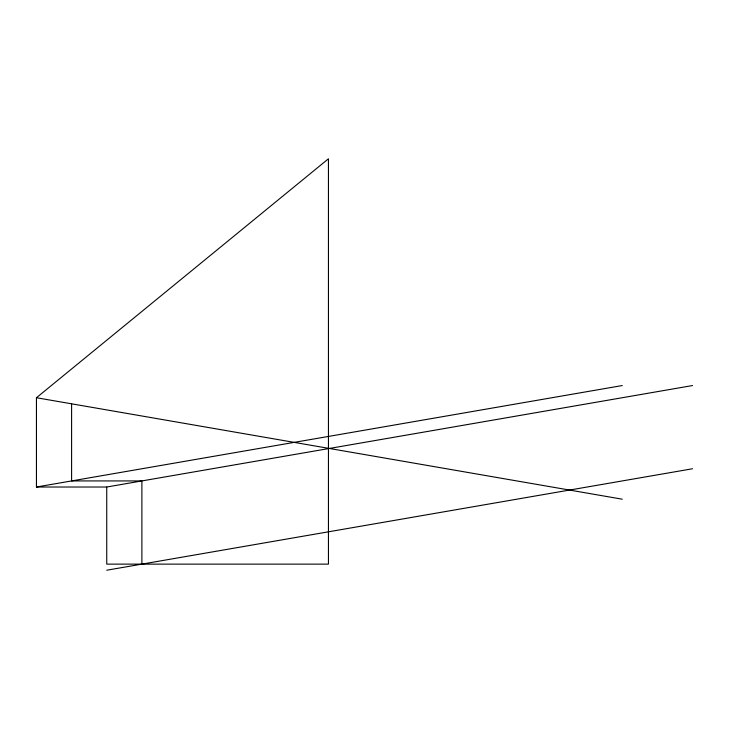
<?xml version="1.0" encoding="UTF-8"?>
<svg xmlns="http://www.w3.org/2000/svg" width="729" height="729" viewBox="0 0 729 729"><rect width="100%" height="100%" fill="white"/><g stroke="black" fill="none" stroke-linecap="round" stroke-linejoin="round"><path stroke-width="1.09" d="M106.744 487.018L36.45 487.018L36.45 397.733L328.442 158.785L328.442 564.128L106.744 564.128L106.744 487.018L692.55 385.55M36.45 487.018L622.256 385.55M106.744 570.215L692.55 468.756M36.45 397.733L622.256 499.192M141.891 564.128L141.891 480.93L71.597 480.93L71.597 403.82"/></g></svg>
